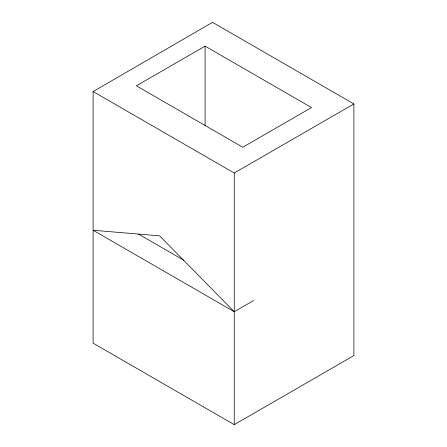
<?xml version="1.0" encoding="UTF-8"?>
<svg xmlns="http://www.w3.org/2000/svg" width="447" height="447" viewBox="0 0 447 447"><rect width="100%" height="100%" fill="white"/><g stroke="black" fill="none" stroke-linecap="round" stroke-linejoin="round"><path stroke-width="0.67" d="M93.11 91.546L212.554 22.35L353.89 103.95L353.89 355.572L234.245 424.65L93.11 343.167L93.11 91.546L234.245 173.023L353.89 103.95M205.084 46.136L136.369 85.807L242.777 147.242L311.492 107.571L205.084 46.136L205.084 125.551M234.245 311.732L159.585 235.843L93.11 230.255L234.245 311.732L253.622 300.546M138.43 234.038L183.661 260.154M234.245 173.023L234.245 424.65"/></g></svg>
